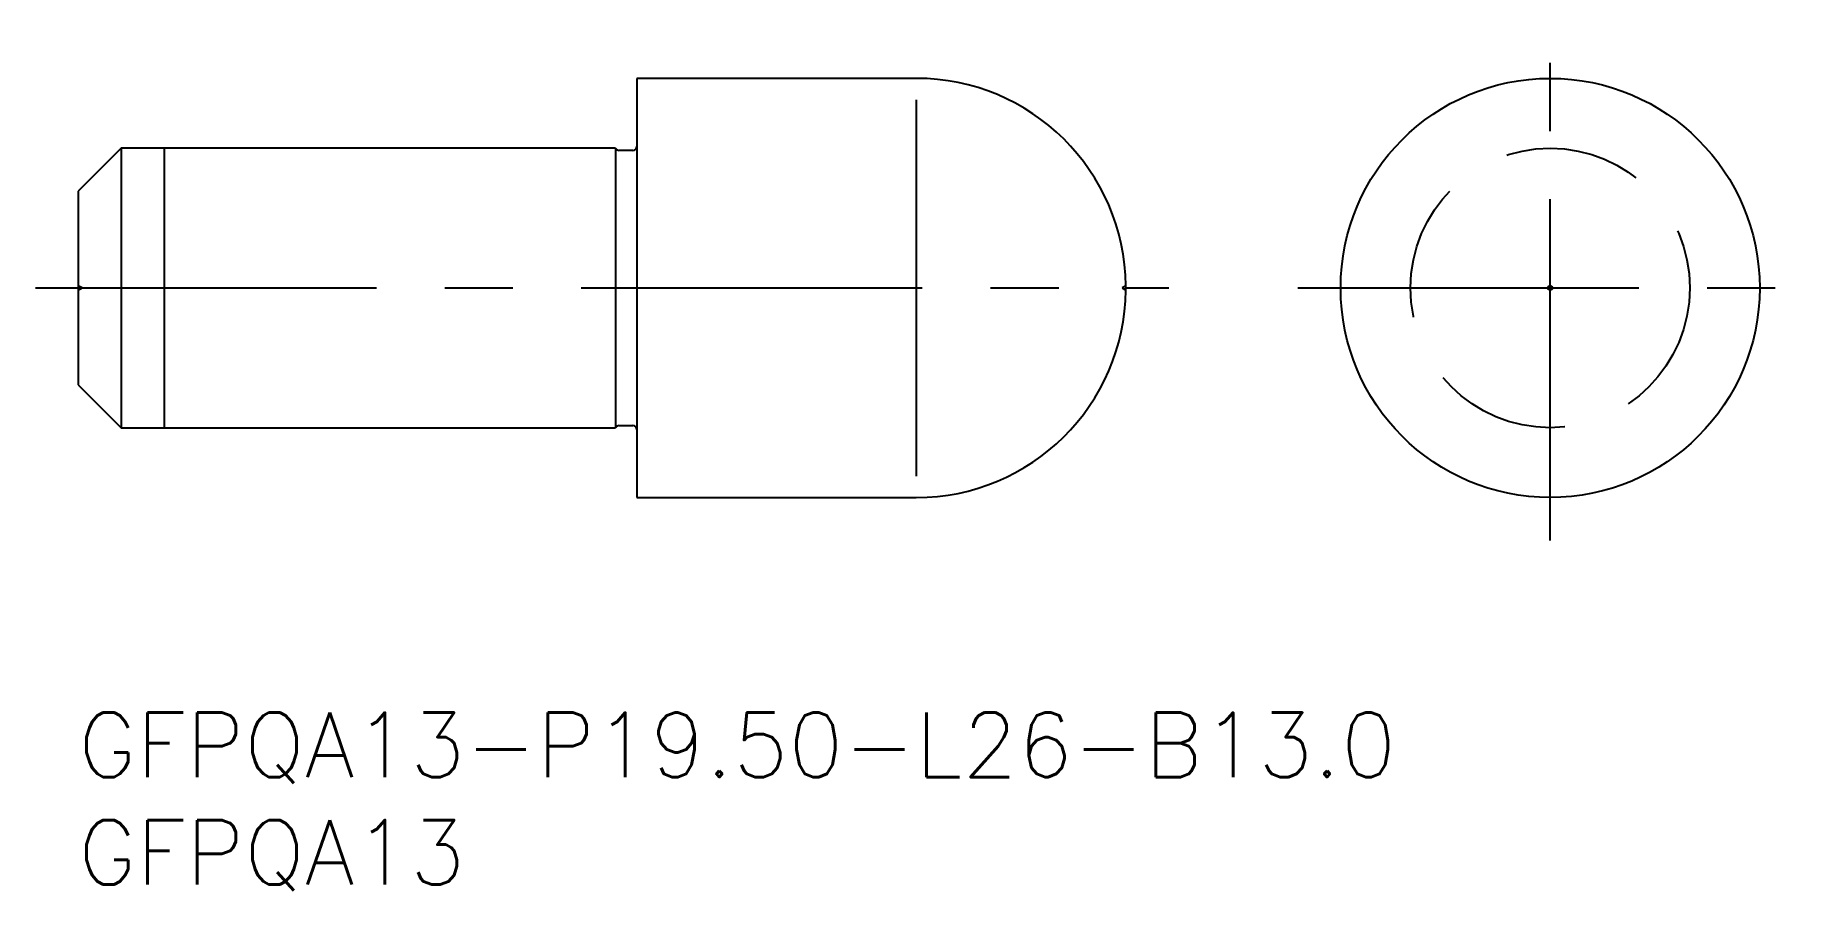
# Model space of a CAD drawing. Extents: x -2 to 80.2, y -8.3 to 31.5.
import ezdxf

# ---------------------------------------------------------------- set-up
doc = ezdxf.new("R2010")
doc.units = 0
doc.header["$LTSCALE"] = 0.5
doc.linetypes.add('CENTER', pattern=[50.8, 31.75, -6.35, 6.35, -6.35])
doc.linetypes.add('DASHED', pattern=[19.05, 12.7, -6.35])
for name, color, linetype in [('MSM_CENTER', 1, 'CENTER'), ('MSM_CONTINUOUS', 7, 'CONTINUOUS'), ('MSM_DASHED', 4, 'DASHED'), ('MSM_NARROW', 5, 'CONTINUOUS'), ('MSM_PART_NUMBER', 7, 'CONTINUOUS')]:
    doc.layers.add(name, color=color, linetype=linetype)
doc.styles.get("Standard").update_dxf_attribs({"font": 'txt.shx', "height": 1, "bigfont": 'bigfont.shx'})

# ---------------------------------------------------------------- blocks, each defined once
blk = doc.blocks.new('*U16')
at = {"layer": 'MSM_PART_NUMBER'}
blk.add_text('GFPQA13-P19.50-L26-B13.0', height=3, dxfattribs=at).set_placement((0, -3))
blk = doc.blocks.new('*U17')
at = {"layer": 'MSM_PART_NUMBER'}
blk.add_text('GFPQA13', height=3, dxfattribs=at).set_placement((0, -8))

msp = doc.modelspace()

# ---------------------------------------------------------------- linework, layer by layer
at = {"layer": 'MSM_CENTER'}
for p, q in [((68.499, 8), (68.499, 31.5)), ((-2, 19.75), (50.749, 19.75)), ((56.749, 19.75), (80.249, 19.75))]:
    msp.add_line(p, q, dxfattribs=at)
at = {"layer": 'MSM_CONTINUOUS'}
for p, q in [((39, 29.5), (26, 29.5)), ((26, 29.5), (26, 10)), ((2, 26.25), (0, 24.25)), ((25, 26.25), (2, 26.25)), ((2, 26.25), (2, 13.25)), ((25, 26.25), (25, 13.25)), ((25.8, 26.15), (25.173, 26.15)), ((0, 24.25), (0, 15.25)), ((48.749, 19.65), (48.749, 19.85)), ((0, 15.25), (2, 13.25)), ((2, 13.25), (25, 13.25)), ((25.173, 13.35), (25.8, 13.35)), ((26, 10), (39, 10))]:
    msp.add_line(p, q, dxfattribs=at)
for radius in [9.75, 0.0997]:
    msp.add_circle((68.499, 19.75), radius, dxfattribs=at)
for centre, radius, start, end in [((39, 19.75), 9.75, 0.58593, 90), ((25.8, 26.35), 0.2, 270, 0), ((25.173, 26.35), 0.2, 210, 270), ((39, 19.75), 9.75, 270, 359.41407), ((25.173, 13.15), 0.2, 90, 150), ((25.8, 13.15), 0.2, 0, 90)]:
    msp.add_arc(centre, radius, start, end, dxfattribs=at)
at = {"layer": 'MSM_DASHED'}
for p, q in [((0.173, 19.75), (0, 19.85)), ((0, 19.65), (0.173, 19.75)), ((48.749, 19.85), (48.577, 19.75)), ((48.577, 19.75), (48.749, 19.65))]:
    msp.add_line(p, q, dxfattribs=at)
msp.add_circle((68.499, 19.75), 6.5, dxfattribs=at)
at = {"layer": 'MSM_NARROW'}
for p, q in [((39, 28.5), (39, 11)), ((4, 26.25), (4, 13.25))]:
    msp.add_line(p, q, dxfattribs=at)

# ---------------------------------------------------------------- block references
at = {"layer": 'MSM_CONTINUOUS'}
for name in ['*U16', '*U17']:
    msp.add_blockref(name, (0, 0), dxfattribs=at)

doc.saveas('drawing.dxf')
